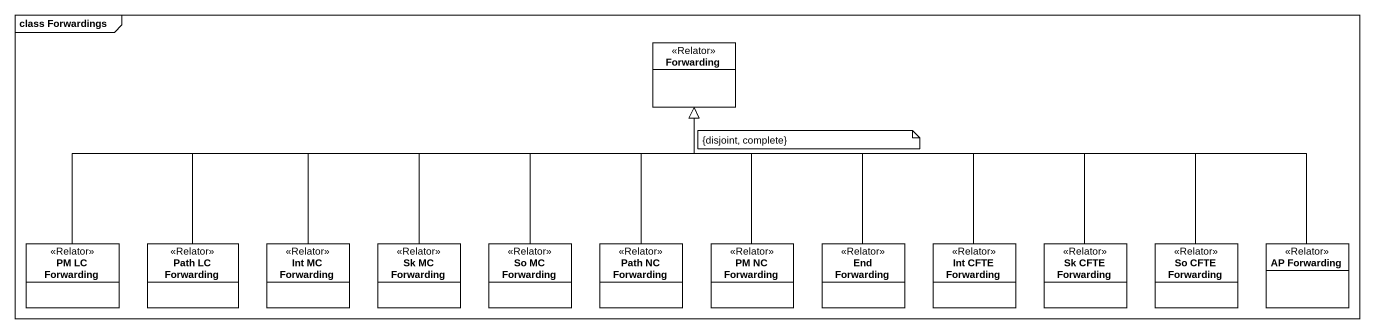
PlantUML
@startuml
mainframe class Forwardings
hide circle
hide empty members
class Forwarding <<Relator>>
class "PM LC Forwarding" as PM_LC_Forwarding <<Relator>>
class "Path LC Forwarding" as Path_LC_Forwarding <<Relator>>
class "Int MC Forwarding" as Int_MC_Forwarding <<Relator>>
class "Sk MC Forwarding" as Sk_MC_Forwarding <<Relator>>
class "So MC Forwarding" as So_MC_Forwarding <<Relator>>
class "Path NC Forwarding" as Path_NC_Forwarding <<Relator>>
class "PM NC Forwarding" as PM_NC_Forwarding <<Relator>>
class "End Forwarding" as End_Forwarding <<Relator>>
class "Int CFTE Forwarding" as Int_CFTE_Forwarding <<Relator>>
class "Sk CFTE Forwarding" as Sk_CFTE_Forwarding <<Relator>>
class "So CFTE Forwarding" as So_CFTE_Forwarding <<Relator>>
class "AP Forwarding" as AP_Forwarding <<Relator>>
PM_LC_Forwarding -right-|> Forwarding
Path_LC_Forwarding -right-|> Forwarding
Int_MC_Forwarding -right-|> Forwarding
Sk_MC_Forwarding -up-|> Forwarding
So_MC_Forwarding -up-|> Forwarding
Path_NC_Forwarding -up-|> Forwarding
PM_NC_Forwarding -up-|> Forwarding
End_Forwarding -up-|> Forwarding
Int_CFTE_Forwarding -up-|> Forwarding
Sk_CFTE_Forwarding -left-|> Forwarding
So_CFTE_Forwarding -left-|> Forwarding
AP_Forwarding -left-|> Forwarding
note as N1
  {disjoint, complete}
end note
@enduml
